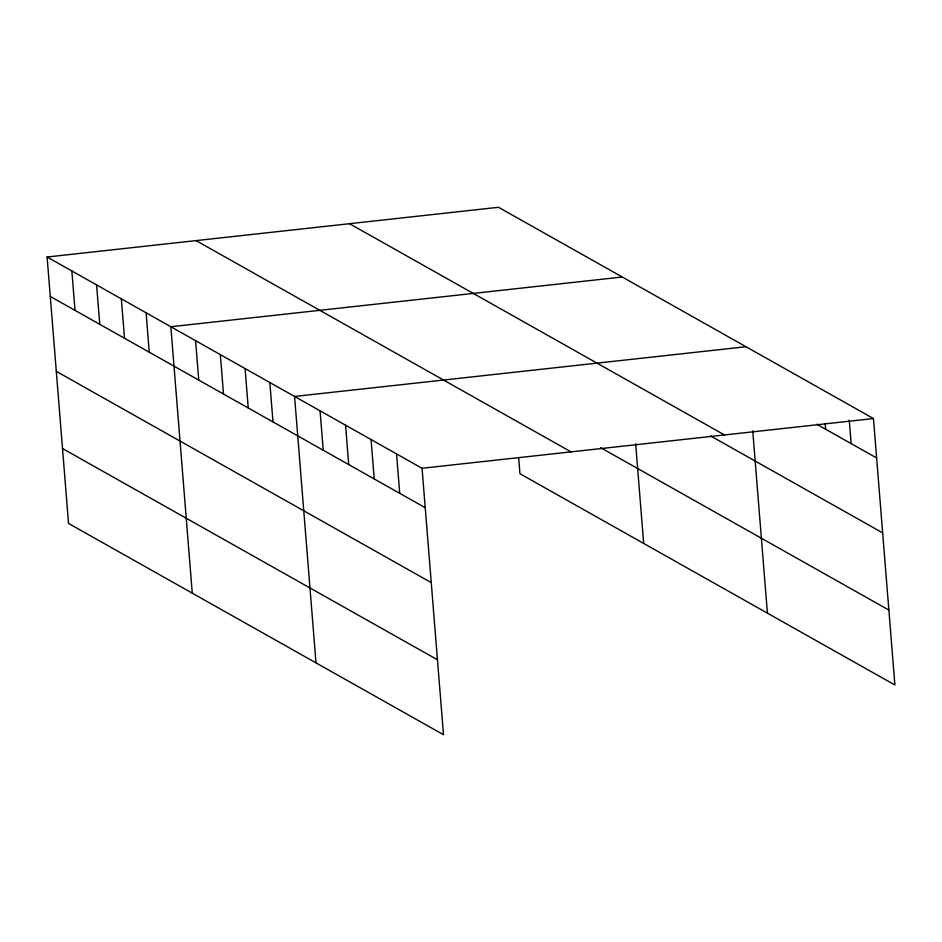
<?xml version="1.0" encoding="UTF-8"?>
<svg xmlns="http://www.w3.org/2000/svg" width="942" height="942" viewBox="0 0 942 942"><rect width="100%" height="100%" fill="white"/><g stroke="black" fill="none" stroke-linecap="round" stroke-linejoin="round"><path stroke-width="1.41" d="M47.1 257.013L422.051 468.28L443.494 734.713L68.542 523.446L47.1 257.013L498.506 207.287L873.458 418.554L894.9 684.987L519.949 473.72L518.677 457.883M622.25 277.007L170.832 326.733L192.274 593.166M745.982 346.727L294.563 396.452L316.006 662.885M422.051 468.28L873.458 418.554M816.714 424.206L876.637 457.965M349.541 223.701L724.492 434.957M710.633 435.958L882.666 532.878M600.537 447.615L888.871 610.063M196.066 240.61L571.017 451.866M50.267 296.436L425.219 507.691M56.296 371.348L431.248 582.603M62.513 448.533L437.465 659.789M849.26 420.238L851.132 443.6M825.168 423.394L825.639 429.234M752.74 430.8L767.412 613.16M635.662 443.764L643.68 543.44M396.558 453.914L399.726 493.325M371.054 439.549L374.233 478.96M345.561 425.183L348.728 464.594M320.068 410.818L323.236 450.229M269.824 382.499L272.992 421.922M245.073 368.558L248.241 407.98M220.334 354.616L223.501 394.039M195.583 340.674L198.75 380.097M146.092 312.791L149.26 352.202M121.341 298.85L124.509 338.26M96.59 284.908L99.77 324.319M71.851 270.955L75.019 310.377"/></g></svg>
